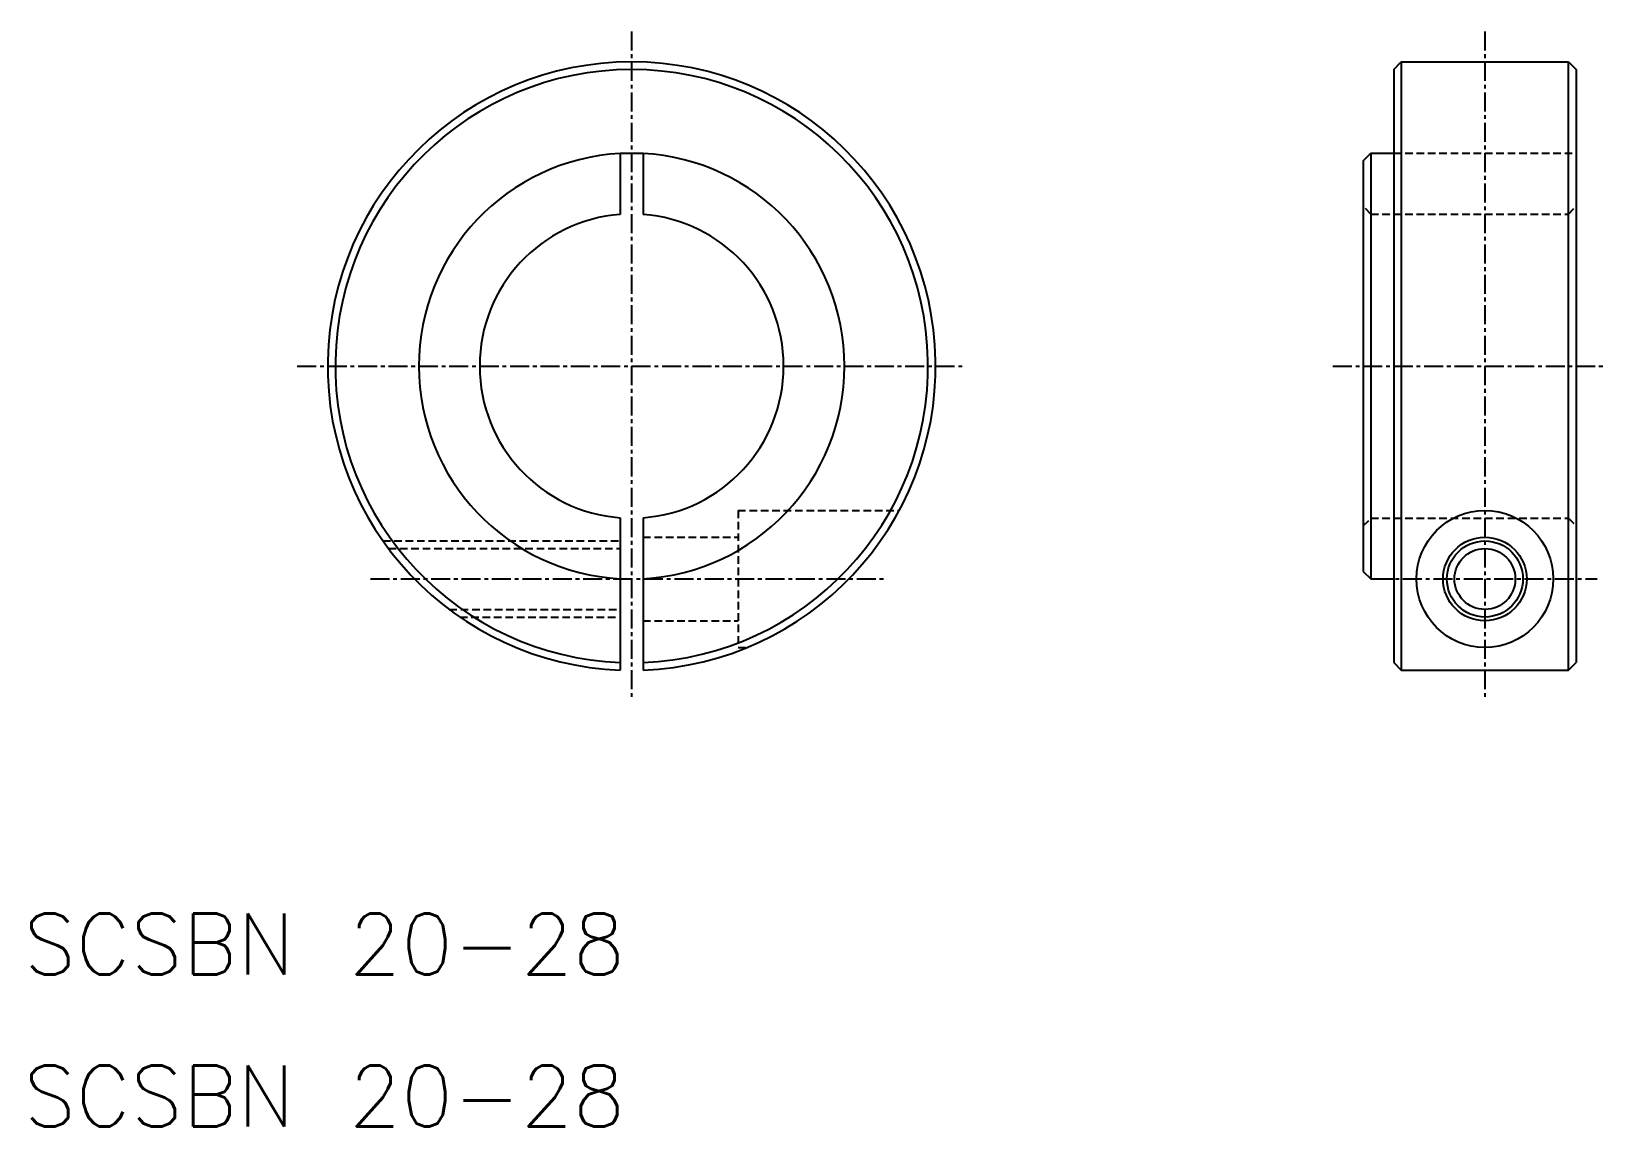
# Model space of a CAD drawing. Extents: x 1395 to 1498, y 66 to 138.
import ezdxf

# ---------------------------------------------------------------- set-up
doc = ezdxf.new("R2010")
doc.units = 0
doc.linetypes.add('CENTER', pattern=[2, 1.25, -0.25, 0.25, -0.25])
doc.linetypes.add('DASHED', pattern=[0.75, 0.5, -0.25])
doc.layers.get('0').update_dxf_attribs({"linetype": 'CONTINUOUS'})
doc.layers.add('CENTER', color=1, linetype='CENTER')
doc.styles.get("Standard").update_dxf_attribs({"font": 'txt.shx', "bigfont": 'bigfont.shx'})

msp = doc.modelspace()

# ---------------------------------------------------------------- linework, layer by layer
at = {"color": 7, "linetype": 'CONTINUOUS'}
for p, q in [((1484.32, 135.54), (1484.82, 136.04)), ((1484.82, 136.04), (1484.82, 96.04)), ((1484.82, 136.04), (1495.82, 136.04)), ((1495.82, 96.04), (1495.82, 136.04)), ((1495.82, 136.04), (1496.32, 135.54)), ((1484.32, 135.54), (1484.32, 96.54)), ((1496.32, 135.54), (1496.32, 96.54)), ((1433.43, 130.04), (1433.43, 126.01)), ((1433.43, 130.04), (1434.93, 130.04)), ((1434.93, 130.04), (1434.93, 126.01)), ((1482.32, 129.54), (1482.82, 130.04)), ((1482.32, 129.54), (1482.32, 102.54)), ((1482.82, 130.04), (1482.82, 102.04)), ((1482.82, 130.04), (1484.32, 130.04)), ((1484.32, 125.79), (1484.32, 125.79)), ((1484.32, 116.04), (1484.32, 116.04)), ((1433.43, 106.07), (1433.43, 96.05)), ((1434.93, 106.07), (1434.93, 96.05)), ((1482.32, 102.54), (1482.82, 102.04)), ((1482.82, 102.04), (1484.32, 102.04)), ((1484.32, 96.54), (1484.82, 96.04)), ((1495.82, 96.04), (1496.32, 96.54)), ((1484.82, 96.04), (1495.82, 96.04))]:
    msp.add_line(p, q, dxfattribs=at)
at = {"color": 3, "linetype": 'DASHED'}
for p, q in [((1484.32, 130.04), (1496.32, 130.04)), ((1482.82, 126.04), (1482.32, 126.54)), ((1495.82, 126.04), (1496.32, 126.54)), ((1482.82, 126.04), (1495.82, 126.04)), ((1441.18, 106.54), (1441.18, 97.54)), ((1441.18, 106.54), (1451.78, 106.54)), ((1482.32, 105.54), (1482.82, 106.04)), ((1482.82, 106.04), (1495.82, 106.04)), ((1495.82, 106.04), (1496.32, 105.54)), ((1434.93, 104.79), (1441.18, 104.79)), ((1417.81, 104.54), (1433.43, 104.54)), ((1418.18, 104.04), (1433.43, 104.04)), ((1422.18, 100.04), (1433.43, 100.04)), ((1422.87, 99.54), (1433.43, 99.54)), ((1434.93, 99.29), (1441.18, 99.29)), ((1441.18, 97.54), (1441.78, 97.54))]:
    msp.add_line(p, q, dxfattribs=at)
at = {"color": 7, "linetype": 'CONTINUOUS'}
for radius in [4.5, 2.75, 2]:
    msp.add_circle((1490.32, 102.04), radius, dxfattribs=at)
at = {"color": 3}
msp.add_circle((1490.32, 102.04), 2.5, dxfattribs=at)
at = {"color": 7, "linetype": 'CONTINUOUS'}
for radius, start, end in [(20, 272.1491, 267.8509), (19.5, 272.2042, 267.7958), (14, 93.0709, 266.9291), (14, 273.0709, 86.9291), (10, 94.3012, 265.6988), (10, 274.3012, 85.6988)]:
    msp.add_arc((1434.18, 116.04), radius, start, end, dxfattribs=at)
at = {"layer": 'CENTER', "color": 1, "linetype": 'CENTER'}
for p, q in [((1434.18, 138.04), (1434.18, 94.04)), ((1490.32, 138.04), (1490.32, 94.04)), ((1412.18, 116.04), (1456.18, 116.04)), ((1480.32, 116.04), (1498.32, 116.04)), ((1416.99, 102.04), (1450.95, 102.04)), ((1482.93, 102.04), (1497.71, 102.04))]:
    msp.add_line(p, q, dxfattribs=at)

# ---------------------------------------------------------------- texts
at = {"color": 7, "linetype": 'CONTINUOUS'}
for p in [(1394.18, 76.04), (1394.18, 66.04)]:
    msp.add_text('SCSBN 20-28', height=4, dxfattribs=at).set_placement(p)

doc.saveas('drawing.dxf')
